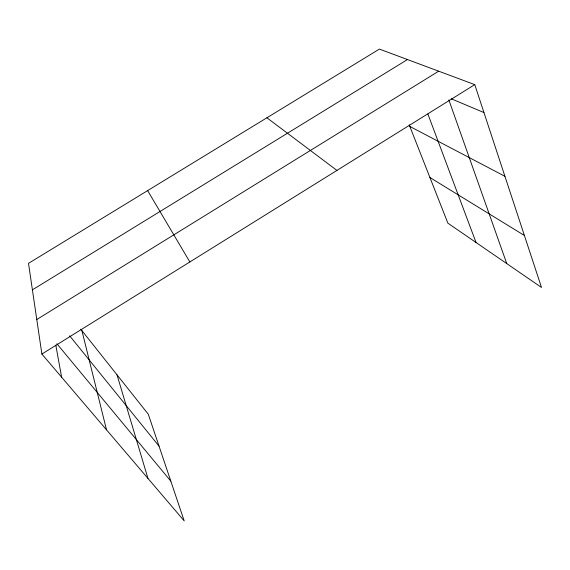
<?xml version="1.0" encoding="UTF-8"?>
<svg xmlns="http://www.w3.org/2000/svg" width="570" height="570" viewBox="0 0 570 570"><rect width="100%" height="100%" fill="white"/><g stroke="black" fill="none" stroke-linecap="round" stroke-linejoin="round"><path stroke-width="0.85" d="M80.805 329.225L148.293 414.219L184.203 520.909L41.881 354.055L474.76 84.631L541.5 287.451L447.892 223.176L409.196 124.809M36.786 319.521L438.686 71.186M32.412 289.845L407.472 59.551M474.76 84.631L379.413 49.091L28.5 263.354L41.881 354.055M451.241 98.788L483.951 112.554M409.837 126.44L504.927 176.308M429.937 177.519L524.393 235.474M266.903 117.79L336.941 170.409M56.879 343.746L170.815 481.137M69.668 335.837L159.037 446.139M147.637 190.608L189.853 261.958M427.878 114L476.043 242.507M448.854 99.921L506.766 263.604M117.014 374.825L147.958 478.422M81.902 330.607L106.519 429.837M55.803 345.156L61.617 377.197"/></g></svg>
